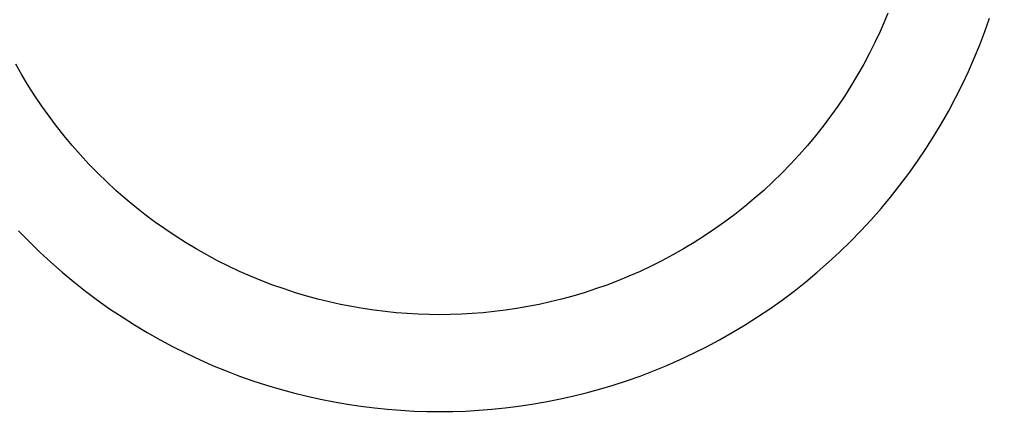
# Model space of a CAD drawing. Header units: millimetres. Extents: x -239 to 129, y -219 to 103.
# Drawn here: x -77.5 to 122.6, y -136.8 to -55.8 of the extents above; entities that cross this region are included whole.
import ezdxf

# ---------------------------------------------------------------- set-up
doc = ezdxf.new("R2010")
doc.units = ezdxf.units.MM
doc.header["$MEASUREMENT"] = 0
doc.layers.add('1mm Steel', color=18, linetype='Continuous', true_color=0x000000)

msp = doc.modelspace()

# ---------------------------------------------------------------- linework, layer by layer
at = {"layer": '1mm Steel'}
for points in [[(101.99, -53.74), (101.05, -56.03), (100.05, -58.32), (98.98, -60.59), (97.85, -62.84), (96.66, -65.07), (95.41, -67.28), (94.1, -69.46), (92.73, -71.61), (91.3, -73.74), (89.82, -75.83), (88.28, -77.88), (86.68, -79.9), (85.03, -81.88), (83.33, -83.82), (81.57, -85.72), (79.77, -87.57), (77.92, -89.37), (76.02, -91.13), (74.08, -92.83), (72.1, -94.48), (70.08, -96.08), (68.03, -97.62), (65.94, -99.1), (63.81, -100.53), (61.66, -101.9), (59.48, -103.21), (57.27, -104.46), (55.04, -105.65), (52.79, -106.78), (50.52, -107.85), (48.23, -108.85), (45.94, -109.79), (43.63, -110.67), (41.31, -111.49), (38.99, -112.25), (36.66, -112.95), (34.33, -113.58), (32, -114.16), (29.68, -114.68), (27.36, -115.13), (25.05, -115.53), (22.74, -115.88), (20.45, -116.16), (18.17, -116.4), (15.9, -116.57), (13.65, -116.7), (11.42, -116.78), (9.2, -116.8), (6.98, -116.78), (4.75, -116.7), (2.5, -116.57), (0.23, -116.4), (-2.05, -116.16), (-4.34, -115.88), (-6.65, -115.53), (-8.96, -115.13), (-11.28, -114.68), (-13.6, -114.16), (-15.93, -113.58), (-18.26, -112.95), (-20.59, -112.25), (-22.91, -111.49), (-25.23, -110.67), (-27.54, -109.79), (-29.83, -108.85), (-32.12, -107.85), (-34.39, -106.78), (-36.64, -105.65), (-38.87, -104.46), (-41.08, -103.21), (-43.26, -101.9), (-45.41, -100.53), (-47.54, -99.1), (-49.63, -97.62), (-51.68, -96.08), (-53.7, -94.48), (-55.68, -92.83), (-57.62, -91.13), (-59.52, -89.37), (-61.37, -87.57), (-63.17, -85.72), (-64.93, -83.82), (-66.63, -81.88), (-68.28, -79.9), (-69.88, -77.88), (-71.42, -75.83), (-72.9, -73.74), (-74.33, -71.61), (-75.7, -69.46), (-77.01, -67.28), (-78.26, -65.07)], [(-77.68, -99.49), (-75.51, -101.71), (-73.29, -103.88), (-71.01, -105.98), (-68.69, -108.03), (-66.31, -110.01), (-63.89, -111.92), (-61.42, -113.77), (-58.91, -115.56), (-56.36, -117.27), (-53.77, -118.92), (-51.15, -120.49), (-48.5, -121.99), (-45.82, -123.42), (-43.12, -124.77), (-40.4, -126.05), (-37.66, -127.26), (-34.9, -128.39), (-32.13, -129.45), (-29.35, -130.43), (-26.56, -131.34), (-23.76, -132.18), (-20.97, -132.94), (-18.17, -133.63), (-15.38, -134.25), (-12.6, -134.8), (-9.82, -135.28), (-7.06, -135.69), (-4.3, -136.04), (-1.56, -136.32), (1.16, -136.53), (3.86, -136.68), (6.54, -136.77), (9.2, -136.8), (11.86, -136.77), (14.54, -136.68), (17.24, -136.53), (19.96, -136.32), (22.7, -136.04), (25.46, -135.69), (28.22, -135.28), (31, -134.8), (33.78, -134.25), (36.57, -133.63), (39.37, -132.94), (42.16, -132.18), (44.96, -131.34), (47.75, -130.43), (50.53, -129.45), (53.3, -128.39), (56.06, -127.26), (58.8, -126.05), (61.52, -124.77), (64.22, -123.42), (66.9, -121.99), (69.55, -120.49), (72.17, -118.92), (74.76, -117.27), (77.31, -115.56), (79.82, -113.77), (82.29, -111.92), (84.71, -110.01), (87.09, -108.03), (89.41, -105.98), (91.69, -103.88), (93.91, -101.71), (96.08, -99.49), (98.18, -97.21), (100.23, -94.89), (102.21, -92.51), (104.12, -90.09), (105.97, -87.62), (107.76, -85.11), (109.47, -82.56), (111.12, -79.97), (112.69, -77.35), (114.19, -74.7), (115.62, -72.02), (116.97, -69.32), (118.25, -66.6), (119.46, -63.86), (120.59, -61.1), (121.65, -58.33), (122.63, -55.55)]]:
    msp.add_lwpolyline(points, dxfattribs=at)

doc.saveas('drawing.dxf')
